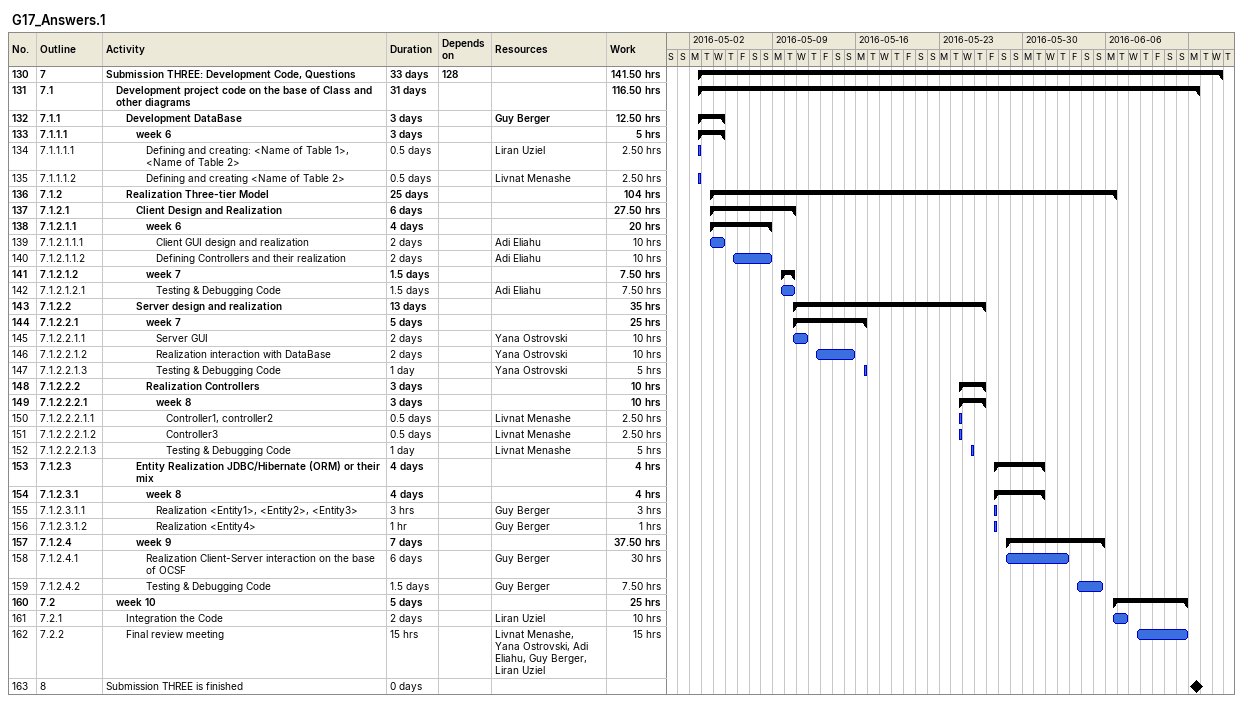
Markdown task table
G17_Answers.1

| ID | WBS | Task | Duration | Start | Finish | Predecessors | Resources | Work (h) |
|---|---|---|---|---|---|---|---|---|
| 130 | 7 | **Submission THREE: Development Code, Questions** | 33d | 2016-05-02 | 2016-06-15 | 128 |  | 141.50 |
| 131 | 7.1 | **Development project code on the base of Class and other diagrams** | 31d | 2016-05-02 | 2016-06-13 |  |  | 116.50 |
| 132 | 7.1.1 | **Development DataBase** | 3d | 2016-05-02 | 2016-05-04 |  | Guy Berger | 12.50 |
| 133 | 7.1.1.1 | **week 6** | 3d | 2016-05-02 | 2016-05-04 |  |  | 5 |
| 134 | 7.1.1.1.1 | Defining and creating: <Name of Table 1>, <Name of Table 2> | 0.5d | 2016-05-02 | 2016-05-02 |  | Liran Uziel | 2.50 |
| 135 | 7.1.1.1.2 | Defining and creating <Name of Table 2> | 0.5d | 2016-05-02 | 2016-05-02 |  | Livnat Menashe | 2.50 |
| 136 | 7.1.2 | **Realization Three-tier Model** | 25d | 2016-05-03 | 2016-06-06 |  |  | 104 |
| 137 | 7.1.2.1 | **Client Design and Realization** | 6d | 2016-05-03 | 2016-05-10 |  |  | 27.50 |
| 138 | 7.1.2.1.1 | **week 6** | 4d | 2016-05-03 | 2016-05-08 |  |  | 20 |
| 139 | 7.1.2.1.1.1 | Client GUI design and realization | 2d | 2016-05-03 | 2016-05-04 |  | Adi Eliahu | 10 |
| 140 | 7.1.2.1.1.2 | Defining Controllers and their realization | 2d | 2016-05-05 | 2016-05-08 |  | Adi Eliahu | 10 |
| 141 | 7.1.2.1.2 | **week 7** | 1.5d | 2016-05-09 | 2016-05-10 |  |  | 7.50 |
| 142 | 7.1.2.1.2.1 | Testing & Debugging Code | 1.5d | 2016-05-09 | 2016-05-10 |  | Adi Eliahu | 7.50 |
| 143 | 7.1.2.2 | **Server design and realization** | 13d | 2016-05-10 | 2016-05-26 |  |  | 35 |
| 144 | 7.1.2.2.1 | **week 7** | 5d | 2016-05-10 | 2016-05-16 |  |  | 25 |
| 145 | 7.1.2.2.1.1 | Server GUI | 2d | 2016-05-10 | 2016-05-11 |  | Yana Ostrovski | 10 |
| 146 | 7.1.2.2.1.2 | Realization interaction with DataBase | 2d | 2016-05-12 | 2016-05-15 |  | Yana Ostrovski | 10 |
| 147 | 7.1.2.2.1.3 | Testing & Debugging Code | 1d | 2016-05-16 | 2016-05-16 |  | Yana Ostrovski | 5 |
| 148 | 7.1.2.2.2 | **Realization Controllers** | 3d | 2016-05-24 | 2016-05-26 |  |  | 10 |
| 149 | 7.1.2.2.2.1 | **week 8** | 3d | 2016-05-24 | 2016-05-26 |  |  | 10 |
| 150 | 7.1.2.2.2.1.1 | Controller1, controller2 | 0.5d | 2016-05-24 | 2016-05-24 |  | Livnat Menashe | 2.50 |
| 151 | 7.1.2.2.2.1.2 | Controller3 | 0.5d | 2016-05-24 | 2016-05-24 |  | Livnat Menashe | 2.50 |
| 152 | 7.1.2.2.2.1.3 | Testing & Debugging Code | 1d | 2016-05-25 | 2016-05-25 |  | Livnat Menashe | 5 |
| 153 | 7.1.2.3 | **Entity Realization JDBC/Hibernate (ORM) or their mix** | 4d | 2016-05-27 | 2016-05-31 |  |  | 4 |
| 154 | 7.1.2.3.1 | **week 8** | 4d | 2016-05-27 | 2016-05-31 |  |  | 4 |
| 155 | 7.1.2.3.1.1 | Realization <Entity1>, <Entity2>, <Entity3> | 3h | 2016-05-27 | 2016-05-27 |  | Guy Berger | 3 |
| 156 | 7.1.2.3.1.2 | Realization <Entity4> | 1h | 2016-05-27 | 2016-05-27 |  | Guy Berger | 1 |
| 157 | 7.1.2.4 | **week 9** | 7d | 2016-05-28 | 2016-06-05 |  |  | 37.50 |
| 158 | 7.1.2.4.1 | Realization Client-Server interaction on the base of OCSF | 6d | 2016-05-28 | 2016-06-02 |  | Guy Berger | 30 |
| 159 | 7.1.2.4.2 | Testing & Debugging Code | 1.5d | 2016-06-03 | 2016-06-05 |  | Guy Berger | 7.50 |
| 160 | 7.2 | **week 10** | 5d | 2016-06-06 | 2016-06-12 |  |  | 25 |
| 161 | 7.2.1 | Integration the Code | 2d | 2016-06-06 | 2016-06-07 |  | Liran Uziel | 10 |
| 162 | 7.2.2 | Final review meeting | 15h | 2016-06-08 | 2016-06-12 |  | Livnat Menashe, Yana Ostrovski, Adi Eliahu, Guy Berger, Liran Uziel | 15 |
| 163 | 8 | Submission THREE is finished | 0d | 2016-06-13 | 2016-06-13 |  |  |  |
